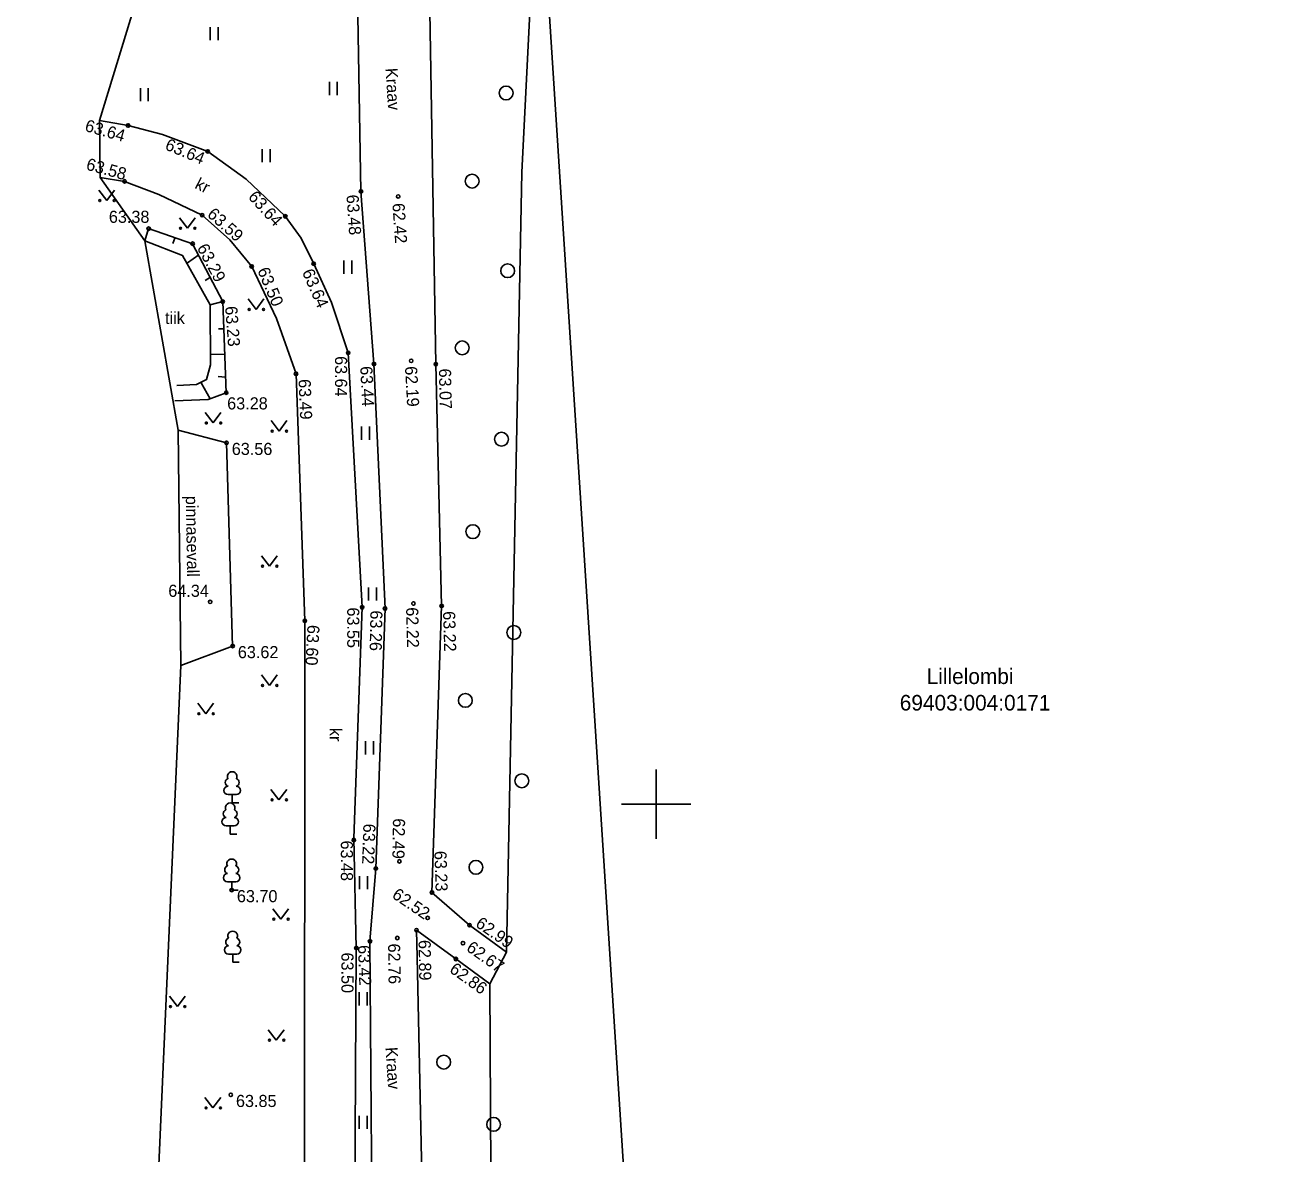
# Model space of a CAD drawing. Extents: x 639065 to 640190, y 6455396 to 6455996.
# Drawn here: x 639363.6 to 639436.5, y 6455629.8 to 6455695 of the extents above; entities that cross this region are included whole.
import ezdxf

# ---------------------------------------------------------------- set-up
doc = ezdxf.new("R2010")
doc.units = 0
for name, color, linetype in [('HALJASTUS', 7, 'Continuous'), ('KORGUS', 7, 'Continuous'), ('MOOTPIIR', 7, 'Continuous'), ('PIIR', 7, 'Continuous'), ('PUU', 7, 'Continuous'), ('RELJEEF', 7, 'Continuous'), ('TEE', 7, 'Continuous'), ('VEEKOGU', 7, 'Continuous'), ('VORK', 7, 'Continuous')]:
    doc.layers.add(name, color=color, linetype=linetype)

msp = doc.modelspace()

# ---------------------------------------------------------------- linework, layer by layer
at = {"layer": 'HALJASTUS'}
for p, q in [((639374.254, 6455694.902), (639374.254, 6455694.141)), ((639374.71, 6455694.902), (639374.71, 6455694.141)), ((639381.14, 6455691.738), (639381.14, 6455690.976)), ((639381.595, 6455691.738), (639381.595, 6455690.976)), ((639370.225, 6455691.38), (639370.225, 6455690.619)), ((639370.68, 6455691.38), (639370.68, 6455690.619)), ((639377.264, 6455687.859), (639377.264, 6455687.098)), ((639377.719, 6455687.859), (639377.719, 6455687.098)), ((639367.818, 6455685.488), (639368.281, 6455684.881)), ((639368.281, 6455684.881), (639368.727, 6455685.488)), ((639372.481, 6455683.883), (639372.945, 6455683.277)), ((639372.945, 6455683.277), (639373.39, 6455683.883)), ((639381.979, 6455681.412), (639381.979, 6455680.651)), ((639382.434, 6455681.412), (639382.434, 6455680.651)), ((639376.446, 6455679.196), (639376.909, 6455678.59)), ((639376.909, 6455678.59), (639377.355, 6455679.196)), ((639373.968, 6455672.634), (639374.432, 6455672.028)), ((639374.432, 6455672.028), (639374.877, 6455672.634)), ((639377.775, 6455672.168), (639378.239, 6455671.562)), ((639378.239, 6455671.562), (639378.684, 6455672.168)), ((639375.2, 6455670.88), (639372.411, 6455671.615)), ((639382.999, 6455671.817), (639382.999, 6455671.056)), ((639383.454, 6455671.817), (639383.454, 6455671.056)), ((639377.214, 6455664.36), (639377.677, 6455663.753)), ((639377.677, 6455663.753), (639378.123, 6455664.36)), ((639383.403, 6455662.53), (639383.403, 6455661.769)), ((639383.858, 6455662.53), (639383.858, 6455661.769)), ((639377.214, 6455657.47), (639377.677, 6455656.863)), ((639377.677, 6455656.863), (639378.123, 6455657.47)), ((639373.542, 6455655.837), (639374.005, 6455655.23)), ((639374.005, 6455655.23), (639374.451, 6455655.837)), ((639383.228, 6455653.635), (639383.228, 6455652.874)), ((639383.684, 6455653.635), (639383.684, 6455652.874)), ((639377.762, 6455650.854), (639378.226, 6455650.247)), ((639378.226, 6455650.247), (639378.671, 6455650.854)), ((639382.879, 6455645.848), (639382.879, 6455645.087)), ((639383.334, 6455645.848), (639383.334, 6455645.087)), ((639377.864, 6455643.964), (639378.328, 6455643.357)), ((639378.328, 6455643.357), (639378.773, 6455643.964)), ((639382.861, 6455639.141), (639382.861, 6455638.379)), ((639383.316, 6455639.141), (639383.316, 6455638.379)), ((639371.897, 6455638.911), (639372.36, 6455638.305)), ((639372.36, 6455638.305), (639372.806, 6455638.911)), ((639377.609, 6455636.972), (639378.073, 6455636.365)), ((639378.073, 6455636.365), (639378.518, 6455636.972)), ((639373.951, 6455633.057), (639374.415, 6455632.45)), ((639374.415, 6455632.45), (639374.86, 6455633.057)), ((639382.861, 6455631.995), (639382.861, 6455631.234)), ((639383.316, 6455631.995), (639383.316, 6455631.234))]:
    msp.add_line(p, q, dxfattribs=at)
msp.add_lwpolyline([(639375.2, 6455670.88), (639375.55, 6455659.14), (639372.557, 6455658.025)], dxfattribs=at)
for centre, radius in [((639391.341, 6455691.097), 0.4), ((639389.378, 6455686.006), 0.4), ((639367.88, 6455684.881), 0.055), ((639368.709, 6455684.881), 0.055), ((639372.544, 6455683.277), 0.055), ((639373.372, 6455683.277), 0.055), ((639391.431, 6455680.826), 0.4), ((639376.508, 6455678.59), 0.055), ((639377.337, 6455678.59), 0.055), ((639388.809, 6455676.367), 0.4), ((639374.031, 6455672.028), 0.055), ((639374.86, 6455672.028), 0.055), ((639377.838, 6455671.562), 0.055), ((639378.666, 6455671.562), 0.055), ((639391.074, 6455671.09), 0.4), ((639389.421, 6455665.751), 0.4), ((639377.276, 6455663.753), 0.055), ((639378.105, 6455663.753), 0.055), ((639391.788, 6455659.926), 0.4), ((639377.276, 6455656.863), 0.055), ((639378.105, 6455656.863), 0.055), ((639388.988, 6455656), 0.4), ((639373.604, 6455655.23), 0.055), ((639374.433, 6455655.23), 0.055), ((639392.252, 6455651.356), 0.4), ((639377.825, 6455650.247), 0.055), ((639378.654, 6455650.247), 0.055), ((639389.6, 6455646.354), 0.4), ((639377.927, 6455643.357), 0.055), ((639378.756, 6455643.357), 0.055), ((639371.959, 6455638.305), 0.055), ((639372.788, 6455638.305), 0.055), ((639377.672, 6455636.365), 0.055), ((639378.501, 6455636.365), 0.055), ((639387.738, 6455635.1), 0.4), ((639374.014, 6455632.45), 0.055), ((639374.843, 6455632.45), 0.055), ((639390.62, 6455631.502), 0.4)]:
    msp.add_circle(centre, radius, dxfattribs=at)
at = {"layer": 'KORGUS'}
for centre in [(639369.51, 6455689.22), (639374.11, 6455687.72), (639369.31, 6455685.99), (639382.96, 6455685.41), (639385.11, 6455685.12), (639373.79, 6455684.04), (639378.59, 6455683.97), (639370.7, 6455683.26), (639373.24, 6455682.39), (639376.65, 6455681.07), (639380.23, 6455681.23), (639374.98, 6455679.04), (639382.22, 6455676.08), (639385.86, 6455675.62), (639379.21, 6455674.87), (639383.71, 6455675.44), (639387.28, 6455675.43), (639375.18, 6455673.78), (639375.2, 6455670.88), (639374.25, 6455661.69), (639383.03, 6455661.38), (639384.35, 6455661.31), (639385.99, 6455661.6), (639387.62, 6455661.46), (639379.72, 6455660.6), (639375.55, 6455659.14), (639382.55, 6455647.93), (639385.18, 6455646.7), (639383.82, 6455646.29), (639375.495, 6455645.038), (639387.06, 6455644.9), (639386.81, 6455643.43), (639386.17, 6455642.72), (639389.23, 6455643.01), (639383.48, 6455642.08), (639385.06, 6455642.27), (639388.85, 6455641.97), (639382.69, 6455641.69), (639388.44, 6455641.06), (639375.442, 6455633.205)]:
    msp.add_circle(centre, 0.1, dxfattribs=at)
at = {"layer": 'MOOTPIIR'}
for points in [[(639530.256, 6455556.659), (639528.656, 6455573.604), (639524.06, 6455579.24), (639520.301, 6455592.252), (639512.262, 6455591.173), (639509.581, 6455590.356), (639508.599, 6455590.139), (639486.34, 6455586.886), (639467.602, 6455584.599), (639405.606, 6455593.429), (639393.326, 6455596.861), (639390.572, 6455607.119), (639390.406, 6455639.613), (639391.372, 6455641.446), (639392.252, 6455686.511), (639395.82, 6455757.944)], [(639374.81, 6455712.25), (639367.858, 6455689.498), (639367.908, 6455686.215), (639370.482, 6455682.561), (639372.411, 6455671.615), (639372.557, 6455658.025), (639371.101, 6455624.776), (639371.161, 6455606.35), (639372.264, 6455585.789), (639372.986, 6455582.235), (639414.505, 6455574.267), (639437.27, 6455570.16), (639440.025, 6455566.411), (639439.958, 6455559.026)]]:
    msp.add_lwpolyline(points, dxfattribs=at)
at = {"layer": 'PIIR'}
for points in [[(639288.99, 6455979.97), (639194.23, 6455862.54), (639199.08, 6455817.87), (639244.11, 6455816.71), (639256.88, 6455737.49), (639242.12, 6455735.58), (639259.2, 6455533.62), (639512.81, 6455570.86), (639505.04, 6455597.31), (639400.1, 6455598.23), (639389.68, 6455760.53), (639315.72, 6455799.46)], [(639389.68, 6455760.53), (639400.1, 6455598.23), (639505.04, 6455597.31), (639475.43, 6455698.29), (639448.08, 6455711.15), (639443.57, 6455738.11)]]:
    msp.add_lwpolyline(points, close=True, dxfattribs=at)
at = {"layer": 'PUU'}
for p, q in [((639375.764, 6455650.559), (639375.284, 6455650.559)), ((639375.524, 6455650.084), (639375.524, 6455650.559)), ((639375.904, 6455650.084), (639375.524, 6455650.084)), ((639375.647, 6455648.751), (639375.167, 6455648.751)), ((639375.407, 6455648.276), (639375.407, 6455648.751)), ((639375.787, 6455648.276), (639375.407, 6455648.276)), ((639375.734, 6455645.513), (639375.254, 6455645.513)), ((639375.494, 6455645.038), (639375.494, 6455645.513)), ((639375.874, 6455645.038), (639375.494, 6455645.038)), ((639375.793, 6455641.343), (639375.313, 6455641.343)), ((639375.553, 6455640.868), (639375.553, 6455641.343)), ((639375.933, 6455640.868), (639375.553, 6455640.868))]:
    msp.add_line(p, q, dxfattribs=at)
for centre, radius, start, end in [((639375.524, 6455651.604), 0.277, 332.5799, 207.4201), ((639375.286, 6455650.796), 0.238, 90.0016, 269.3953), ((639375.354, 6455651.256), 0.233, 109.02174, 253.14154), ((639375.694, 6455651.256), 0.233, 286.85082, 70.98591), ((639375.761, 6455650.796), 0.238, 270.6047, 89.9984), ((639375.237, 6455649.448), 0.233, 109.02174, 253.14154), ((639375.407, 6455649.796), 0.277, 332.5799, 207.4201), ((639375.577, 6455649.448), 0.233, 286.85082, 70.98591), ((639375.17, 6455648.988), 0.238, 90.0016, 269.3953), ((639375.645, 6455648.988), 0.238, 270.6047, 89.9984), ((639375.494, 6455646.558), 0.277, 332.5799, 207.4201), ((639375.257, 6455645.751), 0.238, 90.0016, 269.3953), ((639375.324, 6455646.211), 0.233, 109.02174, 253.14154), ((639375.665, 6455646.211), 0.233, 286.85082, 70.98591), ((639375.732, 6455645.751), 0.238, 270.6047, 89.9984), ((639375.383, 6455642.04), 0.233, 109.02174, 253.14154), ((639375.553, 6455642.388), 0.277, 332.5799, 207.4201), ((639375.723, 6455642.04), 0.233, 286.85082, 70.98591), ((639375.315, 6455641.58), 0.238, 90.0016, 269.3953), ((639375.79, 6455641.58), 0.238, 270.6047, 89.9984)]:
    msp.add_arc(centre, radius, start, end, dxfattribs=at)
at = {"layer": 'RELJEEF'}
for p, q in [((639370.7, 6455683.26), (639370.482, 6455682.561)), ((639372.207, 6455682.713), (639372.093, 6455682.398)), ((639373.597, 6455681.751), (639372.94, 6455681.275)), ((639374.263, 6455680.449), (639373.968, 6455680.268)), ((639374.98, 6455679.04), (639374.246, 6455678.861)), ((639375.058, 6455677.467), (639374.724, 6455677.467)), ((639375.105, 6455675.991), (639374.287, 6455676)), ((639374.249, 6455673.429), (639373.735, 6455674.353)), ((639375.143, 6455674.676), (639374.705, 6455674.715))]:
    msp.add_line(p, q, dxfattribs=at)
msp.add_lwpolyline([(639370.7, 6455683.26), (639373.24, 6455682.39), (639374.98, 6455679.04), (639375.18, 6455673.78), (639374.132, 6455673.387), (639372.208, 6455673.3)], dxfattribs=at)
at = {"layer": 'TEE'}
for points in [[(639382.6, 6455627.18), (639382.69, 6455641.69), (639382.55, 6455648.03), (639383.03, 6455661.38), (639382.22, 6455676.08), (639381.258, 6455678.992), (639380.23, 6455681.23), (639379.509, 6455682.708), (639378.59, 6455683.97), (639376.336, 6455686.108), (639374.11, 6455687.72), (639371.494, 6455688.704), (639369.51, 6455689.22), (639367.858, 6455689.498)], [(639367.908, 6455686.215), (639369.31, 6455685.99), (639371.294, 6455685.237), (639373.79, 6455684.04), (639375.395, 6455682.608), (639376.65, 6455681.07), (639378.077, 6455678.059), (639379.21, 6455674.87), (639379.72, 6455660.6), (639379.7, 6455625.71), (639379.99, 6455616.14), (639379.89, 6455603.95), (639380.04, 6455596.2), (639377.28, 6455591.58), (639374.69, 6455589.38), (639371.972, 6455588.968)]]:
    msp.add_lwpolyline(points, dxfattribs=at)
at = {"layer": 'VEEKOGU'}
for points in [[(639384.19, 6455617.79), (639383.58, 6455627.22), (639383.48, 6455642.08), (639383.82, 6455646.29), (639384.35, 6455661.31), (639383.71, 6455675.44), (639382.96, 6455685.41), (639382.74, 6455697.84), (639383.26, 6455712.57), (639383.57, 6455724.72), (639383.8, 6455731.92), (639385.62, 6455763.07), (639387.56, 6455764.07), (639389.29, 6455763.12), (639387.18, 6455723.82), (639386.9, 6455698.08), (639387.28, 6455675.43), (639387.62, 6455661.46), (639387.06, 6455644.9), (639389.23, 6455643.01), (639391.372, 6455641.446)], [(639370.482, 6455682.561), (639372.664, 6455681.711), (639374.246, 6455678.861), (639374.274, 6455675.395), (639374.045, 6455674.538), (639373.455, 6455674.252), (639372.331, 6455674.195)], [(639390.406, 6455639.613), (639388.44, 6455641.06), (639386.17, 6455642.72), (639386.199, 6455641.166), (639386.49, 6455627.7), (639387.04, 6455617.64), (639385.32, 6455616.74), (639384.19, 6455617.79)]]:
    msp.add_lwpolyline(points, dxfattribs=at)
at = {"layer": 'VORK'}
for p, q in [((639400, 6455652), (639400, 6455648)), ((639398, 6455650), (639402, 6455650))]:
    msp.add_line(p, q, dxfattribs=at)

# ---------------------------------------------------------------- texts
at = {"layer": 'HALJASTUS'}
msp.add_text('pinnasevall', height=0.7, rotation=270.97875, dxfattribs=at).set_placement((639372.843, 6455667.815))
at = {"layer": 'KORGUS'}
for s, rotation, p in [('63.64', 343.96796, (639366.971, 6455688.913)), ('63.64', 337.37307, (639371.594, 6455687.852)), ('63.58', 344.56077, (639367.042, 6455686.679)), ('63.64', 312.19237, (639376.403, 6455685.06)), ('63.48', 274.0018, (639382.12, 6455685.2)), ('63.59', 318.0314, (639374.032, 6455684.014)), ('62.42', 274.08319, (639384.772, 6455684.712)), ('63.29', 298.1386, (639373.467, 6455682.157)), ('63.50', 292.84261, (639376.964, 6455680.85)), ('63.64', 293.40883, (639379.547, 6455680.752)), ('63.23', 274.3961, (639375.112, 6455678.756)), ('63.64', 270, (639381.462, 6455675.894)), ('63.44', 272.82806, (639382.916, 6455675.297)), ('62.19', 273.19566, (639385.5, 6455675.29)), ('63.07', 271.32629, (639387.46, 6455675.167)), ('63.49', 272.40118, (639379.352, 6455674.551)), ('63.55', 270, (639382.166, 6455661.371)), ('63.26', 268.87184, (639383.506, 6455661.205)), ('62.22', 271.2583, (639385.568, 6455661.373)), ('63.22', 271.7088, (639387.698, 6455661.146)), ('63.60', 267.02507, (639379.875, 6455660.375)), ('63.22', 268.06622, (639383.104, 6455648.886)), ('62.49', 268.95899, (639384.812, 6455649.191)), ('63.48', 270, (639381.799, 6455647.904)), ('63.23', 271.84651, (639387.2, 6455647.293)), ('62.52', 325.44031, (639384.701, 6455644.636)), ('62.99', 324.87568, (639389.522, 6455642.977)), ('62.89', 271.0854, (639386.285, 6455642.151)), ('62.67', 324.79518, (639388.993, 6455641.578)), ('63.50', 270, (639381.83, 6455641.432)), ('63.42', 271.87676, (639382.788, 6455641.853)), ('62.76', 270.82583, (639384.524, 6455641.946)), ('62.86', 324.2986, (639388.017, 6455640.339))]:
    msp.add_text(s, height=0.7, rotation=rotation, dxfattribs=at).set_placement(p)
for s, p in [('63.38', (639368.402, 6455683.593)), ('63.28', (639375.233, 6455672.813)), ('63.56', (639375.5, 6455670.18)), ('64.34', (639371.835, 6455661.983)), ('63.62', (639375.85, 6455658.44)), ('63.70', (639375.795, 6455644.338)), ('63.85', (639375.742, 6455632.505))]:
    msp.add_text(s, height=0.7, dxfattribs=at).set_placement(p)
at = {"layer": 'PIIR'}
for s, p in [('Lillelombi', (639415.627, 6455656.945)), ('69403:004:0171', (639414.074, 6455655.415))]:
    msp.add_text(s, height=0.9, dxfattribs=at).set_placement(p)
at = {"layer": 'TEE'}
for rotation, p in [(333.17277, (639373.314, 6455685.617)), (269.54902, (639381.151, 6455654.411))]:
    msp.add_text('kr', height=0.7, rotation=rotation, dxfattribs=at).set_placement(p)
at = {"layer": 'VEEKOGU'}
for p in [(639384.37, 6455692.521), (639384.37, 6455635.947)]:
    msp.add_text('Kraav', height=0.7, rotation=273.73674, dxfattribs=at).set_placement(p)
msp.add_text('tiik', height=0.7, dxfattribs=at).set_placement((639371.644, 6455677.75))

doc.saveas('drawing.dxf')
